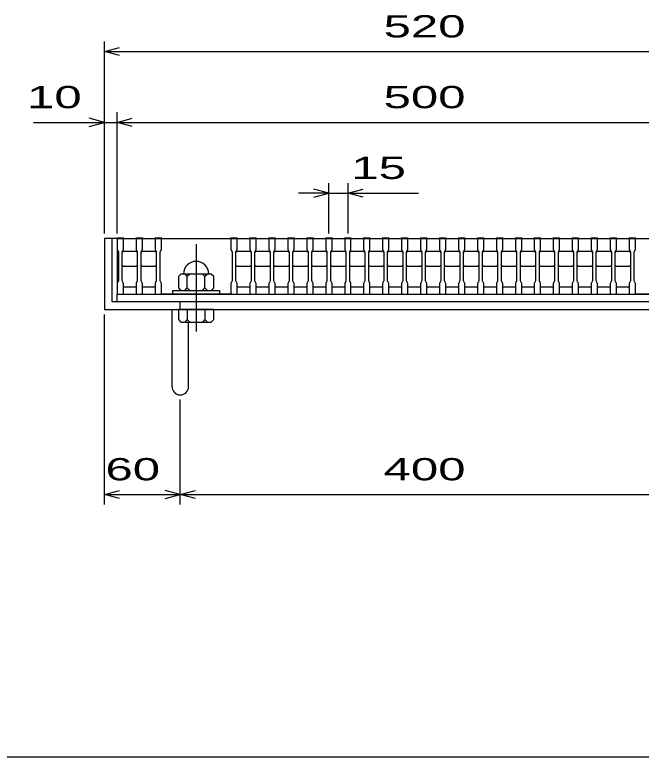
# Model space of a CAD drawing. Units: millimetres, scale not verified. Extents: x -1456 to 1385, y -1026 to 843.
# Drawn here: x -1011 to -516, y -917 to -330 of the extents above; entities that cross this region are included whole.
import ezdxf
from ezdxf.enums import TextEntityAlignment as Align

# ---------------------------------------------------------------- set-up
doc = ezdxf.new("R2010")
doc.units = ezdxf.units.MM
doc.header["$LTSCALE"] = 8
doc.linetypes.add('CHAIN', pattern=[18.5, 12, -1.5, 3.5, -1.5])
for name, color, linetype, lineweight in [('0_2', 150, 'Continuous', 25), ('16', 3, 'Continuous', 25), ('19', 6, 'Continuous', 25), ('22', 4, 'Continuous', 25)]:
    doc.layers.add(name, color=color, linetype=linetype, lineweight=lineweight)
doc.styles.add('ベクトル', font='')
doc.styles.get('ベクトル').set_extended_font_data('ベクトル')

msp = doc.modelspace()

# ---------------------------------------------------------------- linework, layer by layer
at = {"layer": '0_2'}
msp.add_line((1384.8, -917.2), (-1383.2, -917.2), dxfattribs=at)
at = {"layer": '16'}
for p, q in [((-930, -507), (-930, -506.3)), ((-930, -506.3), (-925, -506.3)), ((-930, -507), (-930, -515.5)), ((-925, -507), (-930, -507)), ((-930, -507), (-930, -545)), ((-930, -507), (-430, -507)), ((-925, -506.3), (-925, -507)), ((-925, -515.5), (-925, -507)), ((-915, -507), (-915, -506.3)), ((-915, -506.3), (-910, -506.3)), ((-915, -507), (-915, -515.5)), ((-910, -507), (-915, -507)), ((-910, -506.3), (-910, -507)), ((-910, -515.5), (-910, -507)), ((-900, -507), (-900, -506.3)), ((-900, -506.3), (-895, -506.3)), ((-900, -507), (-900, -515.5)), ((-895, -507), (-900, -507)), ((-895, -506.3), (-895, -507)), ((-895, -515.5), (-895, -507)), ((-895, -507), (-840, -507)), ((-840, -507), (-840, -506.3)), ((-840, -506.3), (-835, -506.3)), ((-840, -507), (-840, -515.5)), ((-835, -507), (-840, -507)), ((-835, -506.3), (-835, -507)), ((-835, -515.5), (-835, -507)), ((-825, -507), (-825, -506.3)), ((-825, -506.3), (-820, -506.3)), ((-825, -507), (-825, -515.5)), ((-820, -507), (-825, -507)), ((-820, -506.3), (-820, -507)), ((-820, -515.5), (-820, -507)), ((-810, -507), (-810, -506.3)), ((-810, -506.3), (-805, -506.3)), ((-810, -507), (-810, -515.5)), ((-805, -507), (-810, -507)), ((-805, -506.3), (-805, -507)), ((-805, -515.5), (-805, -507)), ((-795, -507), (-795, -506.3)), ((-795, -506.3), (-790, -506.3)), ((-795, -507), (-795, -515.5)), ((-790, -507), (-795, -507)), ((-790, -506.3), (-790, -507)), ((-790, -515.5), (-790, -507)), ((-780, -507), (-780, -506.3)), ((-780, -506.3), (-775, -506.3)), ((-780, -507), (-780, -515.5)), ((-775, -507), (-780, -507)), ((-775, -506.3), (-775, -507)), ((-775, -515.5), (-775, -507)), ((-765, -507), (-765, -506.3)), ((-765, -506.3), (-760, -506.3)), ((-765, -507), (-765, -515.5)), ((-760, -507), (-765, -507)), ((-760, -506.3), (-760, -507)), ((-760, -515.5), (-760, -507)), ((-750, -507), (-750, -506.3)), ((-750, -506.3), (-745, -506.3)), ((-750, -507), (-750, -515.5)), ((-745, -507), (-750, -507)), ((-745, -506.3), (-745, -507)), ((-745, -515.5), (-745, -507)), ((-735, -507), (-735, -506.3)), ((-735, -506.3), (-730, -506.3)), ((-735, -507), (-735, -515.5)), ((-730, -507), (-735, -507)), ((-730, -506.3), (-730, -507)), ((-730, -515.5), (-730, -507)), ((-720, -507), (-720, -506.3)), ((-720, -506.3), (-715, -506.3)), ((-720, -507), (-720, -515.5)), ((-715, -507), (-720, -507)), ((-715, -506.3), (-715, -507)), ((-715, -515.5), (-715, -507)), ((-705, -507), (-705, -506.3)), ((-705, -506.3), (-700, -506.3)), ((-705, -507), (-705, -515.5)), ((-700, -507), (-705, -507)), ((-700, -506.3), (-700, -507)), ((-700, -515.5), (-700, -507)), ((-690, -507), (-690, -506.3)), ((-690, -506.3), (-685, -506.3)), ((-690, -507), (-690, -515.5)), ((-685, -507), (-690, -507)), ((-685, -506.3), (-685, -507)), ((-685, -515.5), (-685, -507)), ((-675, -507), (-675, -506.3)), ((-675, -506.3), (-670, -506.3)), ((-675, -507), (-675, -515.5)), ((-670, -507), (-675, -507)), ((-670, -506.3), (-670, -507)), ((-670, -515.5), (-670, -507)), ((-660, -507), (-660, -506.3)), ((-660, -506.3), (-655, -506.3)), ((-660, -507), (-660, -515.5)), ((-655, -507), (-660, -507)), ((-655, -506.3), (-655, -507)), ((-655, -515.5), (-655, -507)), ((-645, -507), (-645, -506.3)), ((-645, -506.3), (-640, -506.3)), ((-645, -507), (-645, -515.5)), ((-640, -507), (-645, -507)), ((-640, -506.3), (-640, -507)), ((-640, -515.5), (-640, -507)), ((-630, -507), (-630, -506.3)), ((-630, -506.3), (-625, -506.3)), ((-630, -507), (-630, -515.5)), ((-625, -507), (-630, -507)), ((-625, -506.3), (-625, -507)), ((-625, -515.5), (-625, -507)), ((-615, -507), (-615, -506.3)), ((-615, -506.3), (-610, -506.3)), ((-615, -507), (-615, -515.5)), ((-610, -507), (-615, -507)), ((-610, -506.3), (-610, -507)), ((-610, -515.5), (-610, -507)), ((-600, -507), (-600, -506.3)), ((-600, -506.3), (-595, -506.3)), ((-600, -507), (-600, -515.5)), ((-595, -507), (-600, -507)), ((-595, -506.3), (-595, -507)), ((-595, -515.5), (-595, -507)), ((-585, -507), (-585, -506.3)), ((-585, -506.3), (-580, -506.3)), ((-585, -507), (-585, -515.5)), ((-580, -507), (-585, -507)), ((-580, -506.3), (-580, -507)), ((-580, -515.5), (-580, -507)), ((-570, -507), (-570, -506.3)), ((-570, -506.3), (-565, -506.3)), ((-570, -507), (-570, -515.5)), ((-565, -507), (-570, -507)), ((-565, -506.3), (-565, -507)), ((-565, -515.5), (-565, -507)), ((-555, -507), (-555, -506.3)), ((-555, -506.3), (-550, -506.3)), ((-555, -507), (-555, -515.5)), ((-550, -507), (-555, -507)), ((-550, -506.3), (-550, -507)), ((-550, -515.5), (-550, -507)), ((-540, -507), (-540, -506.3)), ((-540, -506.3), (-535, -506.3)), ((-540, -507), (-540, -515.5)), ((-535, -507), (-540, -507)), ((-535, -506.3), (-535, -507)), ((-535, -515.5), (-535, -507)), ((-525, -507), (-525, -506.3)), ((-525, -506.3), (-520, -506.3)), ((-525, -507), (-525, -515.5)), ((-520, -507), (-525, -507)), ((-520, -506.3), (-520, -507)), ((-520, -515.5), (-520, -507)), ((-520, -507), (-465, -507)), ((-930, -515.5), (-929, -517.5)), ((-926, -517.5), (-925, -515.5)), ((-915, -515.5), (-914, -517.5)), ((-911, -517.5), (-910, -515.5)), ((-900, -515.5), (-899, -517.5)), ((-896, -517.5), (-895, -515.5)), ((-840, -515.5), (-839, -517.5)), ((-836, -517.5), (-835, -515.5)), ((-825, -515.5), (-824, -517.5)), ((-821, -517.5), (-820, -515.5)), ((-810, -515.5), (-809, -517.5)), ((-806, -517.5), (-805, -515.5)), ((-795, -515.5), (-794, -517.5)), ((-791, -517.5), (-790, -515.5)), ((-780, -515.5), (-779, -517.5)), ((-776, -517.5), (-775, -515.5)), ((-765, -515.5), (-764, -517.5)), ((-761, -517.5), (-760, -515.5)), ((-750, -515.5), (-749, -517.5)), ((-746, -517.5), (-745, -515.5)), ((-735, -515.5), (-734, -517.5)), ((-731, -517.5), (-730, -515.5)), ((-720, -515.5), (-719, -517.5)), ((-716, -517.5), (-715, -515.5)), ((-705, -515.5), (-704, -517.5)), ((-701, -517.5), (-700, -515.5)), ((-690, -515.5), (-689, -517.5)), ((-686, -517.5), (-685, -515.5)), ((-675, -515.5), (-674, -517.5)), ((-671, -517.5), (-670, -515.5)), ((-660, -515.5), (-659, -517.5)), ((-656, -517.5), (-655, -515.5)), ((-645, -515.5), (-644, -517.5)), ((-641, -517.5), (-640, -515.5)), ((-630, -515.5), (-629, -517.5)), ((-626, -517.5), (-625, -515.5)), ((-615, -515.5), (-614, -517.5)), ((-611, -517.5), (-610, -515.5)), ((-600, -515.5), (-599, -517.5)), ((-596, -517.5), (-595, -515.5)), ((-585, -515.5), (-584, -517.5)), ((-581, -517.5), (-580, -515.5)), ((-570, -515.5), (-569, -517.5)), ((-566, -517.5), (-565, -515.5)), ((-555, -515.5), (-554, -517.5)), ((-551, -517.5), (-550, -515.5)), ((-540, -515.5), (-539, -517.5)), ((-536, -517.5), (-535, -515.5)), ((-525, -515.5), (-524, -517.5)), ((-521, -517.5), (-520, -515.5)), ((-929, -517.5), (-929, -540.5)), ((-926, -518), (-925, -517)), ((-926, -540.5), (-926, -517.5)), ((-925, -517), (-915, -517)), ((-915, -517), (-914, -518)), ((-914, -517.5), (-914, -540.5)), ((-911, -518), (-910, -517)), ((-911, -540.5), (-911, -517.5)), ((-910, -517), (-900, -517)), ((-900, -517), (-899, -518)), ((-899, -517.5), (-899, -540.5)), ((-896, -540.5), (-896, -517.5)), ((-839, -517.5), (-839, -540.5)), ((-836, -518), (-835, -517)), ((-836, -540.5), (-836, -517.5)), ((-835, -517), (-825, -517)), ((-825, -517), (-824, -518)), ((-824, -517.5), (-824, -540.5)), ((-821, -518), (-820, -517)), ((-821, -540.5), (-821, -517.5)), ((-820, -517), (-810, -517)), ((-810, -517), (-809, -518)), ((-809, -517.5), (-809, -540.5)), ((-806, -518), (-805, -517)), ((-806, -540.5), (-806, -517.5)), ((-805, -517), (-795, -517)), ((-795, -517), (-794, -518)), ((-794, -517.5), (-794, -540.5)), ((-791, -518), (-790, -517)), ((-791, -540.5), (-791, -517.5)), ((-790, -517), (-780, -517)), ((-780, -517), (-779, -518)), ((-779, -517.5), (-779, -540.5)), ((-776, -518), (-775, -517)), ((-776, -540.5), (-776, -517.5)), ((-775, -517), (-765, -517)), ((-765, -517), (-764, -518)), ((-764, -517.5), (-764, -540.5)), ((-761, -518), (-760, -517)), ((-761, -540.5), (-761, -517.5)), ((-760, -517), (-750, -517)), ((-750, -517), (-749, -518)), ((-749, -517.5), (-749, -540.5)), ((-746, -518), (-745, -517)), ((-746, -540.5), (-746, -517.5)), ((-745, -517), (-735, -517)), ((-735, -517), (-734, -518)), ((-734, -517.5), (-734, -540.5)), ((-731, -518), (-730, -517)), ((-731, -540.5), (-731, -517.5)), ((-730, -517), (-720, -517)), ((-720, -517), (-719, -518)), ((-719, -517.5), (-719, -540.5)), ((-716, -518), (-715, -517)), ((-716, -540.5), (-716, -517.5)), ((-715, -517), (-705, -517)), ((-705, -517), (-704, -518)), ((-704, -517.5), (-704, -540.5)), ((-701, -518), (-700, -517)), ((-701, -540.5), (-701, -517.5)), ((-700, -517), (-690, -517)), ((-690, -517), (-689, -518)), ((-689, -517.5), (-689, -540.5)), ((-686, -518), (-685, -517)), ((-686, -540.5), (-686, -517.5)), ((-685, -517), (-675, -517)), ((-675, -517), (-674, -518)), ((-674, -517.5), (-674, -540.5)), ((-671, -518), (-670, -517)), ((-671, -540.5), (-671, -517.5)), ((-670, -517), (-660, -517)), ((-660, -517), (-659, -518)), ((-659, -517.5), (-659, -540.5)), ((-656, -518), (-655, -517)), ((-656, -540.5), (-656, -517.5)), ((-655, -517), (-645, -517)), ((-645, -517), (-644, -518)), ((-644, -517.5), (-644, -540.5)), ((-641, -518), (-640, -517)), ((-641, -540.5), (-641, -517.5)), ((-640, -517), (-630, -517)), ((-630, -517), (-629, -518)), ((-629, -517.5), (-629, -540.5)), ((-626, -518), (-625, -517)), ((-626, -540.5), (-626, -517.5)), ((-625, -517), (-615, -517)), ((-615, -517), (-614, -518)), ((-614, -517.5), (-614, -540.5)), ((-611, -518), (-610, -517)), ((-611, -540.5), (-611, -517.5)), ((-610, -517), (-600, -517)), ((-600, -517), (-599, -518)), ((-599, -517.5), (-599, -540.5)), ((-596, -518), (-595, -517)), ((-596, -540.5), (-596, -517.5)), ((-595, -517), (-585, -517)), ((-585, -517), (-584, -518)), ((-584, -517.5), (-584, -540.5)), ((-581, -518), (-580, -517)), ((-581, -540.5), (-581, -517.5)), ((-580, -517), (-570, -517)), ((-570, -517), (-569, -518)), ((-569, -517.5), (-569, -540.5)), ((-566, -518), (-565, -517)), ((-566, -540.5), (-566, -517.5)), ((-565, -517), (-555, -517)), ((-555, -517), (-554, -518)), ((-554, -517.5), (-554, -540.5)), ((-551, -518), (-550, -517)), ((-551, -540.5), (-551, -517.5)), ((-550, -517), (-540, -517)), ((-540, -517), (-539, -518)), ((-539, -517.5), (-539, -540.5)), ((-536, -518), (-535, -517)), ((-536, -540.5), (-536, -517.5)), ((-535, -517), (-525, -517)), ((-525, -517), (-524, -518)), ((-524, -517.5), (-524, -540.5)), ((-521, -540.5), (-521, -517.5)), ((-925, -529), (-926, -528)), ((-914, -528), (-915, -529)), ((-910, -529), (-911, -528)), ((-899, -528), (-900, -529)), ((-835, -529), (-836, -528)), ((-824, -528), (-825, -529)), ((-820, -529), (-821, -528)), ((-809, -528), (-810, -529)), ((-805, -529), (-806, -528)), ((-794, -528), (-795, -529)), ((-790, -529), (-791, -528)), ((-779, -528), (-780, -529)), ((-775, -529), (-776, -528)), ((-764, -528), (-765, -529)), ((-760, -529), (-761, -528)), ((-749, -528), (-750, -529)), ((-745, -529), (-746, -528)), ((-734, -528), (-735, -529)), ((-730, -529), (-731, -528)), ((-719, -528), (-720, -529)), ((-715, -529), (-716, -528)), ((-704, -528), (-705, -529)), ((-700, -529), (-701, -528)), ((-689, -528), (-690, -529)), ((-685, -529), (-686, -528)), ((-674, -528), (-675, -529)), ((-670, -529), (-671, -528)), ((-659, -528), (-660, -529)), ((-655, -529), (-656, -528)), ((-644, -528), (-645, -529)), ((-640, -529), (-641, -528)), ((-629, -528), (-630, -529)), ((-625, -529), (-626, -528)), ((-614, -528), (-615, -529)), ((-610, -529), (-611, -528)), ((-599, -528), (-600, -529)), ((-595, -529), (-596, -528)), ((-584, -528), (-585, -529)), ((-580, -529), (-581, -528)), ((-569, -528), (-570, -529)), ((-565, -529), (-566, -528)), ((-554, -528), (-555, -529)), ((-550, -529), (-551, -528)), ((-539, -528), (-540, -529)), ((-535, -529), (-536, -528)), ((-524, -528), (-525, -529)), ((-915, -529), (-925, -529)), ((-900, -529), (-910, -529)), ((-825, -529), (-835, -529)), ((-810, -529), (-820, -529)), ((-795, -529), (-805, -529)), ((-780, -529), (-790, -529)), ((-765, -529), (-775, -529)), ((-750, -529), (-760, -529)), ((-735, -529), (-745, -529)), ((-720, -529), (-730, -529)), ((-705, -529), (-715, -529)), ((-690, -529), (-700, -529)), ((-675, -529), (-685, -529)), ((-660, -529), (-670, -529)), ((-645, -529), (-655, -529)), ((-630, -529), (-640, -529)), ((-615, -529), (-625, -529)), ((-600, -529), (-610, -529)), ((-585, -529), (-595, -529)), ((-570, -529), (-580, -529)), ((-555, -529), (-565, -529)), ((-540, -529), (-550, -529)), ((-525, -529), (-535, -529)), ((-879.5, -535), (-881.5, -537)), ((-881.5, -537), (-881.5, -546)), ((-855.5, -535), (-879.5, -535)), ((-874.5, -537), (-876.5, -535)), ((-872.5, -535), (-874.5, -537)), ((-874.5, -546), (-874.5, -537)), ((-860.5, -537), (-862.5, -535)), ((-858.5, -535), (-860.5, -537)), ((-860.5, -546), (-860.5, -537)), ((-853.5, -537), (-855.5, -535)), ((-853.5, -546), (-853.5, -537)), ((-929, -540.5), (-930, -542.5)), ((-930, -542.5), (-930, -551)), ((-925, -542.5), (-926, -540.5)), ((-925, -551), (-925, -542.5)), ((-925, -545), (-915, -545)), ((-914, -540.5), (-915, -542.5)), ((-915, -542.5), (-915, -551)), ((-910, -542.5), (-911, -540.5)), ((-910, -551), (-910, -542.5)), ((-910, -545), (-900, -545)), ((-899, -540.5), (-900, -542.5)), ((-900, -542.5), (-900, -551)), ((-895, -542.5), (-896, -540.5)), ((-895, -551), (-895, -542.5)), ((-881.5, -546), (-879.5, -548)), ((-876.5, -548), (-874.5, -546)), ((-874.5, -546), (-872.5, -548)), ((-862.5, -548), (-860.5, -546)), ((-860.5, -546), (-858.5, -548)), ((-855.5, -548), (-853.5, -546)), ((-839, -540.5), (-840, -542.5)), ((-840, -542.5), (-840, -551)), ((-835, -542.5), (-836, -540.5)), ((-835, -551), (-835, -542.5)), ((-835, -545), (-825, -545)), ((-824, -540.5), (-825, -542.5)), ((-825, -542.5), (-825, -551)), ((-820, -542.5), (-821, -540.5)), ((-820, -551), (-820, -542.5)), ((-820, -545), (-810, -545)), ((-809, -540.5), (-810, -542.5)), ((-810, -542.5), (-810, -551)), ((-805, -542.5), (-806, -540.5)), ((-805, -551), (-805, -542.5)), ((-805, -545), (-795, -545)), ((-794, -540.5), (-795, -542.5)), ((-795, -542.5), (-795, -551)), ((-790, -542.5), (-791, -540.5)), ((-790, -551), (-790, -542.5)), ((-790, -545), (-780, -545)), ((-779, -540.5), (-780, -542.5)), ((-780, -542.5), (-780, -551)), ((-775, -542.5), (-776, -540.5)), ((-775, -551), (-775, -542.5)), ((-775, -545), (-765, -545)), ((-764, -540.5), (-765, -542.5)), ((-765, -542.5), (-765, -551)), ((-760, -542.5), (-761, -540.5)), ((-760, -551), (-760, -542.5)), ((-760, -545), (-750, -545)), ((-749, -540.5), (-750, -542.5)), ((-750, -542.5), (-750, -551)), ((-745, -542.5), (-746, -540.5)), ((-745, -551), (-745, -542.5)), ((-745, -545), (-735, -545)), ((-734, -540.5), (-735, -542.5)), ((-735, -542.5), (-735, -551)), ((-730, -542.5), (-731, -540.5)), ((-730, -551), (-730, -542.5)), ((-730, -545), (-720, -545)), ((-719, -540.5), (-720, -542.5)), ((-720, -542.5), (-720, -551)), ((-715, -542.5), (-716, -540.5)), ((-715, -551), (-715, -542.5)), ((-715, -545), (-705, -545)), ((-704, -540.5), (-705, -542.5)), ((-705, -542.5), (-705, -551)), ((-700, -542.5), (-701, -540.5)), ((-700, -551), (-700, -542.5)), ((-700, -545), (-690, -545)), ((-689, -540.5), (-690, -542.5)), ((-690, -542.5), (-690, -551)), ((-685, -542.5), (-686, -540.5)), ((-685, -551), (-685, -542.5)), ((-685, -545), (-675, -545)), ((-674, -540.5), (-675, -542.5)), ((-675, -542.5), (-675, -551)), ((-670, -542.5), (-671, -540.5)), ((-670, -551), (-670, -542.5)), ((-670, -545), (-660, -545)), ((-659, -540.5), (-660, -542.5)), ((-660, -542.5), (-660, -551)), ((-655, -542.5), (-656, -540.5)), ((-655, -551), (-655, -542.5)), ((-655, -545), (-645, -545)), ((-644, -540.5), (-645, -542.5)), ((-645, -542.5), (-645, -551)), ((-640, -542.5), (-641, -540.5)), ((-640, -551), (-640, -542.5)), ((-640, -545), (-630, -545)), ((-629, -540.5), (-630, -542.5)), ((-630, -542.5), (-630, -551)), ((-625, -542.5), (-626, -540.5)), ((-625, -551), (-625, -542.5)), ((-625, -545), (-615, -545)), ((-614, -540.5), (-615, -542.5)), ((-615, -542.5), (-615, -551)), ((-610, -542.5), (-611, -540.5)), ((-610, -551), (-610, -542.5)), ((-610, -545), (-600, -545)), ((-599, -540.5), (-600, -542.5)), ((-600, -542.5), (-600, -551)), ((-595, -542.5), (-596, -540.5)), ((-595, -551), (-595, -542.5)), ((-595, -545), (-585, -545)), ((-584, -540.5), (-585, -542.5)), ((-585, -542.5), (-585, -551)), ((-580, -542.5), (-581, -540.5)), ((-580, -551), (-580, -542.5)), ((-580, -545), (-570, -545)), ((-569, -540.5), (-570, -542.5)), ((-570, -542.5), (-570, -551)), ((-565, -542.5), (-566, -540.5)), ((-565, -551), (-565, -542.5)), ((-565, -545), (-555, -545)), ((-554, -540.5), (-555, -542.5)), ((-555, -542.5), (-555, -551)), ((-550, -542.5), (-551, -540.5)), ((-550, -551), (-550, -542.5)), ((-550, -545), (-540, -545)), ((-539, -540.5), (-540, -542.5)), ((-540, -542.5), (-540, -551)), ((-535, -542.5), (-536, -540.5)), ((-535, -551), (-535, -542.5)), ((-535, -545), (-525, -545)), ((-524, -540.5), (-525, -542.5)), ((-525, -542.5), (-525, -551)), ((-520, -542.5), (-521, -540.5)), ((-520, -551), (-520, -542.5)), ((-930, -551), (-925, -551)), ((-930, -551), (-430, -551)), ((-930, -557), (-930, -551)), ((-915, -551), (-910, -551)), ((-900, -551), (-895, -551)), ((-840, -551), (-895, -551)), ((-886, -551), (-886, -548)), ((-886, -548), (-849, -548)), ((-849, -551), (-886, -551)), ((-849, -548), (-849, -551)), ((-840, -551), (-835, -551)), ((-825, -551), (-820, -551)), ((-810, -551), (-805, -551)), ((-795, -551), (-790, -551)), ((-780, -551), (-775, -551)), ((-765, -551), (-760, -551)), ((-750, -551), (-745, -551)), ((-735, -551), (-730, -551)), ((-720, -551), (-715, -551)), ((-705, -551), (-700, -551)), ((-690, -551), (-685, -551)), ((-675, -551), (-670, -551)), ((-660, -551), (-655, -551)), ((-645, -551), (-640, -551)), ((-630, -551), (-625, -551)), ((-615, -551), (-610, -551)), ((-600, -551), (-595, -551)), ((-585, -551), (-580, -551)), ((-570, -551), (-565, -551)), ((-555, -551), (-550, -551)), ((-540, -551), (-535, -551)), ((-525, -551), (-520, -551)), ((-465, -551), (-520, -551)), ((-430, -557), (-930, -557))]:
    msp.add_line(p, q, dxfattribs=at)
at = {"layer": '16', "linetype": 'CHAIN'}
msp.add_line((-867.5, -511.4), (-867.5, -580.4), dxfattribs=at)
at = {"layer": '16'}
msp.add_arc((-867.5, -535), 10, 0, 180, dxfattribs=at)
at = {"layer": '19'}
for p, q in [((-930, -507), (-940, -507)), ((-940, -507), (-940, -563)), ((-934, -557), (-934, -507)), ((-426, -557), (-934, -557)), ((-880, -563), (-880, -557)), ((-940, -563), (-420, -563)), ((-886.5, -624.11), (-886.5, -563)), ((-881.5, -563), (-881.5, -571)), ((-853.5, -563), (-881.5, -563)), ((-874.5, -563), (-874.5, -571)), ((-860.5, -563), (-860.5, -571)), ((-853.5, -571), (-853.5, -563)), ((-881.5, -571), (-879.5, -573)), ((-879.5, -573), (-855.5, -573)), ((-874.5, -571), (-876.5, -573)), ((-872.5, -573), (-874.5, -571)), ((-873.5, -624.11), (-873.5, -573)), ((-860.5, -571), (-862.5, -573)), ((-858.5, -573), (-860.5, -571)), ((-855.5, -573), (-853.5, -571))]:
    msp.add_line(p, q, dxfattribs=at)
msp.add_arc((-880, -624.11), 6.5, 180, 0, dxfattribs=at)
at = {"layer": '22'}
for p, q in [((-940, -503), (-940, -351)), ((-940, -359), (-928, -355.8)), ((-928, -362.2), (-940, -359)), ((-940, -359), (-420, -359)), ((-940, -503), (-940, -407)), ((-930, -503), (-930, -407)), ((-996, -415), (-940, -415)), ((-940, -415), (-952, -411.8)), ((-952, -418.2), (-940, -415)), ((-940, -415), (-930, -415)), ((-930, -415), (-918, -411.8)), ((-918, -418.2), (-930, -415)), ((-930, -415), (-430, -415)), ((-762.5, -503), (-762.5, -463)), ((-747.5, -463), (-747.5, -503)), ((-762.5, -471), (-774.5, -467.8)), ((-747.5, -471), (-735.5, -467.8)), ((-762.5, -471), (-786.5, -471)), ((-774.5, -474.2), (-762.5, -471)), ((-762.5, -471), (-747.5, -471)), ((-735.5, -474.2), (-747.5, -471)), ((-747.5, -471), (-691.5, -471)), ((-940, -717.4), (-940, -567)), ((-880, -717.4), (-880, -634.2)), ((-940, -709.4), (-928, -706.2)), ((-928, -712.6), (-940, -709.4)), ((-940, -709.4), (-880, -709.4)), ((-880, -709.4), (-892, -706.2)), ((-892, -712.6), (-880, -709.4)), ((-880, -709.4), (-868, -706.2)), ((-868, -712.6), (-880, -709.4)), ((-880, -709.4), (-480, -709.4))]:
    msp.add_line(p, q, dxfattribs=at)

# ---------------------------------------------------------------- texts
at = {"layer": '22', "color": 2, "style": 'ベクトル', "width": 1.65}
for s, p in [(' 520 ', (-730, -339)), (' 10 ', (-1012, -395)), (' 500 ', (-730, -395)), (' 15 ', (-755.5, -451)), (' 60 ', (-950, -689.4)), (' 400 ', (-730, -689.4))]:
    msp.add_text(s, height=17.6, dxfattribs=at).set_placement(p, align=Align.MIDDLE_LEFT)

doc.saveas('drawing.dxf')
